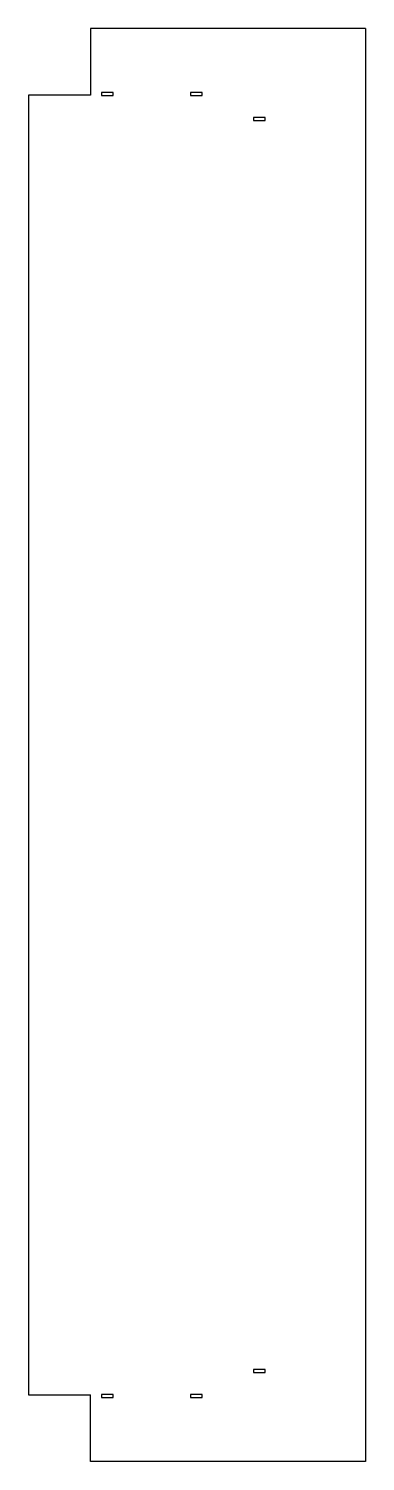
# Model space of a CAD drawing. Header units: millimetres. Extents: x -140 to 63, y 0 to 860.
import ezdxf

# ---------------------------------------------------------------- set-up
doc = ezdxf.new("R2010")
doc.units = ezdxf.units.MM

msp = doc.modelspace()

# ---------------------------------------------------------------- linework, layer by layer
at = {"color": 7, "linetype": 'Continuous', "lineweight": 25}
for p, q in [((-102.55, 860), (-102.55, 820)), ((62.74, 860), (-102.55, 860)), ((62.74, 860), (62.74, 0)), ((-139.87, 820), (-139.87, 40)), ((-102.55, 820), (-139.87, 820)), ((-88.95, 821.7), (-95.95, 821.7)), ((-95.95, 821.7), (-95.95, 819.8)), ((-95.95, 819.8), (-88.95, 819.8)), ((-88.95, 819.8), (-88.95, 821.7)), ((-35.45, 821.7), (-42.45, 821.7)), ((-42.45, 821.7), (-42.45, 819.8)), ((-42.45, 819.8), (-35.45, 819.8)), ((-35.45, 819.8), (-35.45, 821.7)), ((2.42, 806.7), (-4.58, 806.7)), ((-4.58, 806.7), (-4.58, 804.8)), ((-4.58, 804.8), (2.42, 804.8)), ((2.42, 804.8), (2.42, 806.7)), ((2.42, 55.2), (-4.58, 55.2)), ((-4.58, 55.2), (-4.58, 53.3)), ((-4.58, 53.3), (2.42, 53.3)), ((2.42, 53.3), (2.42, 55.2)), ((-139.87, 40), (-102.55, 40)), ((-102.55, 0), (-102.55, 40)), ((-88.95, 40.2), (-95.95, 40.2)), ((-95.95, 40.2), (-95.95, 38.3)), ((-95.95, 38.3), (-88.95, 38.3)), ((-88.95, 38.3), (-88.95, 40.2)), ((-35.45, 40.2), (-42.45, 40.2)), ((-42.45, 40.2), (-42.45, 38.3)), ((-42.45, 38.3), (-35.45, 38.3)), ((-35.45, 38.3), (-35.45, 40.2)), ((62.74, 0), (-102.55, 0))]:
    msp.add_line(p, q, dxfattribs=at)

doc.saveas('drawing.dxf')
